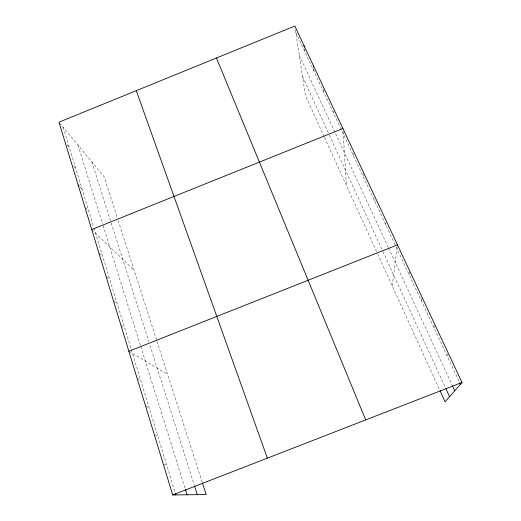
<?xml version="1.0" encoding="UTF-8"?>
<svg xmlns="http://www.w3.org/2000/svg" width="521" height="521" viewBox="0 0 521 521"><rect width="100%" height="100%" fill="white"/><g stroke="black" fill="none" stroke-linecap="round" stroke-linejoin="round"><path stroke-width="0.39" stroke-dasharray="2.6 1.95" d="M374.651 200.95L374.697 199.471M385.67 224.518L385.774 223.131M392.202 285.84L397.477 244.883M408.965 274.313L409.519 271.539M421.281 300.643L422.179 297.55M433.947 327.729L435.068 325.032M446.985 355.602L448.001 353.896M163.418 464.537L166.674 464.993M154.405 434.996L157.759 435.914M145.652 406.289L149.097 407.643M137.14 378.389L140.67 380.154M128.863 351.258L167.586 374.404M121.048 325.625L124.727 328.139M114.06 301.138L117.179 303.515M106.558 276.801L109.82 279.517M99.335 253.141L102.65 256.117M91.742 229.533L134.157 270.314M85.431 207.579L88.831 211.038M80.162 187.163L82.168 189.312M73.643 165.834L75.669 168.101M67.274 145.007L69.319 147.391M59.511 122.8L104.096 176.697L117.192 217.485M295.804 32.4L459.379 382.088M299.269 55.265L388.223 247.241M388.562 247.963L452.026 384.921M302.493 76.561L329.077 134.431M329.415 135.167L382.518 250.751M382.857 251.493L445.188 387.181M324.225 136.769L305.339 95.343L295.322 29.228M324.557 137.492L377.295 253.16M377.634 253.89L439.704 390.021M118.156 220.474L156.704 340.513M156.945 341.275L202.246 482.348M91.859 161.907L110.947 222.148M111.188 222.91L148.791 341.581M150.009 345.423L194.405 485.552M77.994 145.144L102.585 223.991M103.067 225.534L140.533 345.644M140.774 346.413L185.391 489.453M63.119 127.163L93.773 227.156M94.008 227.924L131.064 348.816M131.299 349.584L175.375 493.38M304.414 48.635L304.837 51.716M313.727 68.518L314.091 71.494M323.267 88.889L323.567 91.755M333.147 110.94L333.277 112.516M343.092 131.539L346.445 185.496M353.362 153.467L353.44 155.616M363.886 173.259L363.905 177.993"/><path stroke-width="0.78" d="M202.493 483.117L206.173 494.566L172.692 494.95L58.99 122.174L294.84 26.05L462.01 382.466L445.077 401.815L440.037 390.757M91.742 229.533L342.909 128.531M128.863 351.258L397.477 244.883M172.692 494.95L462.01 382.466M78.157 185.014L79.159 186.088M459.724 382.824L460.408 384.296M452.365 385.651L454.735 390.776M445.865 388.646L449.558 396.696M216.456 57.994L365.709 419.906M136.274 90.68L267.345 458.148M194.646 486.314L197.296 494.67M185.391 489.453L187.052 494.787M175.375 493.38L175.844 494.911M303.99 45.555L304.205 47.098M313.362 65.542L313.544 67.027"/></g></svg>
